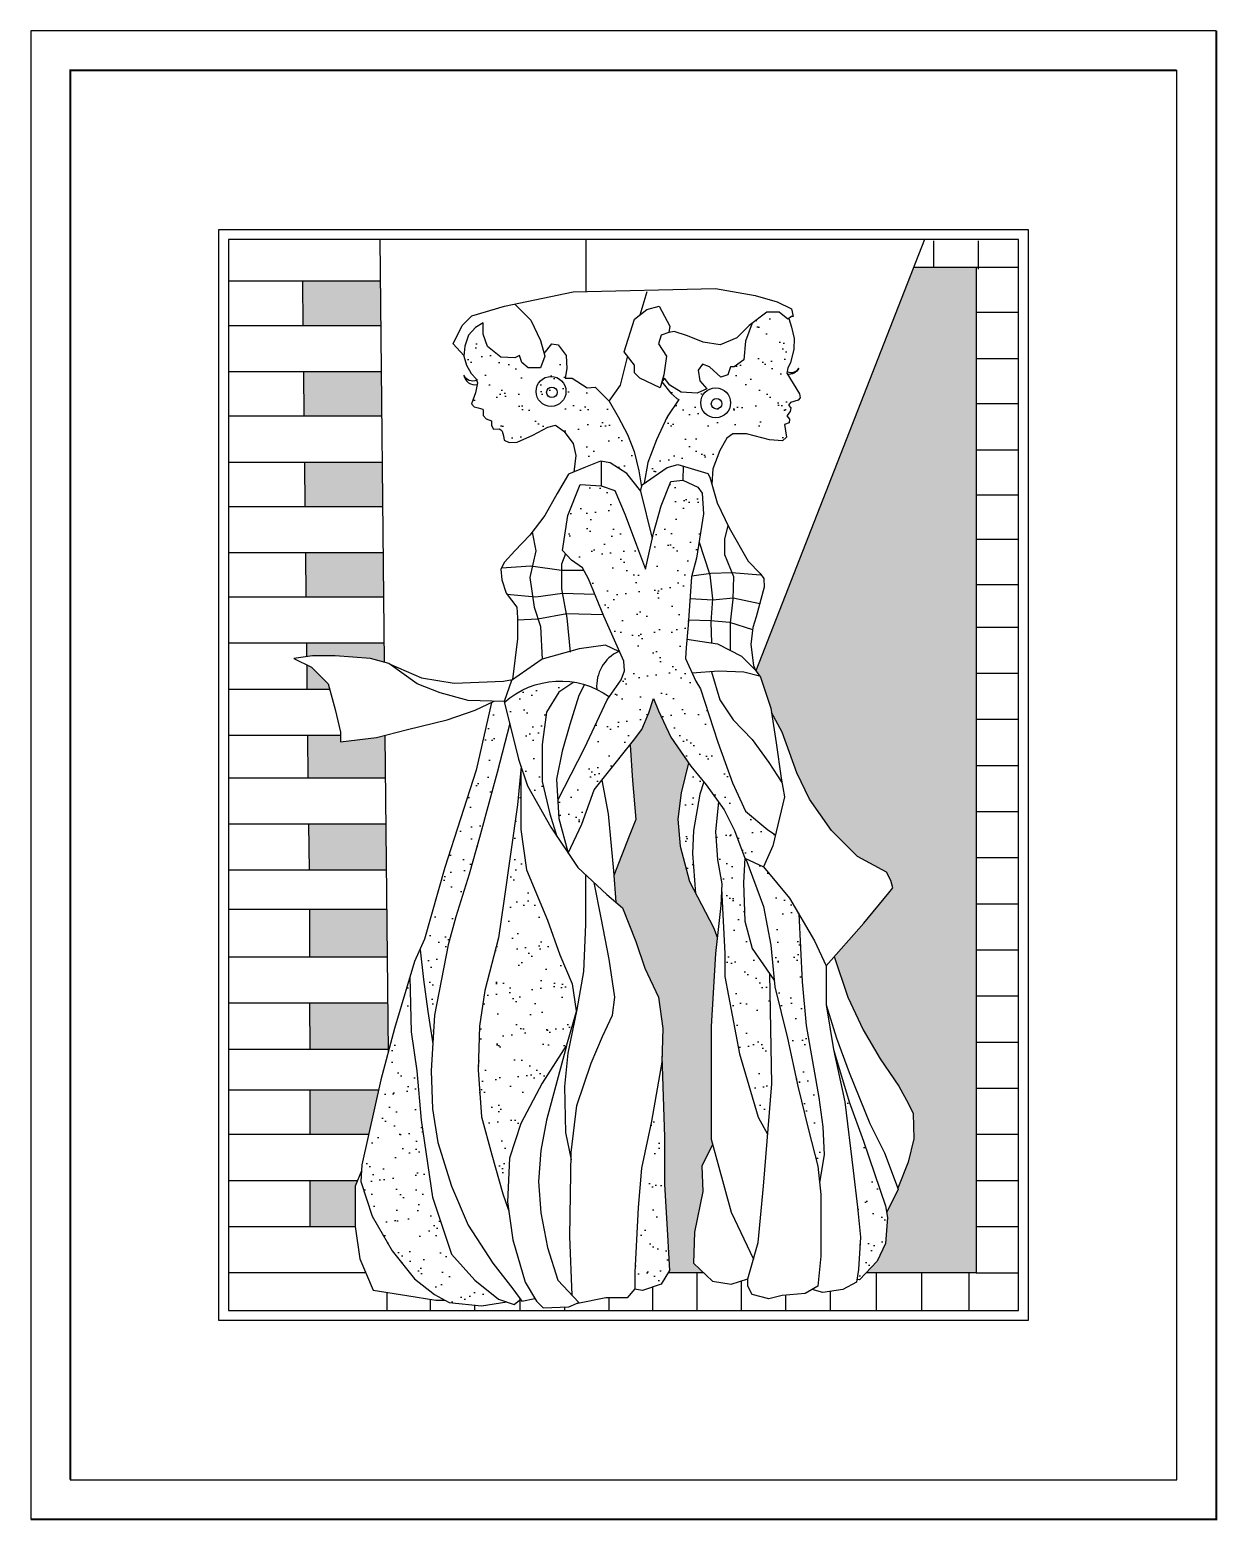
# Model space of a CAD drawing. Extents: x 1027 to 1628, y 184 to 938.
import ezdxf

# ---------------------------------------------------------------- set-up
doc = ezdxf.new("R2010")
doc.units = 0
doc.header["$MEASUREMENT"] = 0
for name, color, linetype in [('3', 3, 'CONTINUOUS'), ('4', 4, 'CONTINUOUS'), ('6', 6, 'CONTINUOUS'), ('7', 7, 'CONTINUOUS')]:
    doc.layers.add(name, color=color, linetype=linetype)

msp = doc.modelspace()

# ---------------------------------------------------------------- hatches: boundary and pattern name
at = {"layer": '3'}
h = msp.add_hatch(dxfattribs=at)
h.set_pattern_fill('AR-SAND', color=256, scale=5, style=0)
h.set_pattern_definition([(37.5, (601.699, 117.941), (-0.314967, 9.63412), [0, -7.6, 0, -8.5, 0, -8.125]), (7.5, (601.699, 117.941), (8.84888, 14.11073), [0, -4.1, 0, -6.85, 0, -2.625]), (327.5, (595.549, 117.941), (15.57071, 0.028295), [0, -2.5, 0, -9, 0, -11.75]), (317.5, (595.549, 117.941), (15.03063, 4.38838), [0, -1.25, 0, -5.9, 0, -6.75])])
h.paths.add_polyline_path([(1394.67, 613.82), (1396.94, 610.65), (1402.22, 594.82), (1402.55, 592.63), (1408.03, 582.68), (1415.42, 562.09), (1421.76, 548.9), (1432.85, 533.06), (1446.06, 519.87), (1460.85, 511.95), (1462.96, 507.73), (1464.02, 504.03), (1461.9, 501.4), (1449.23, 486.09), (1434.36, 469.17), (1441.2, 448.68), (1448.96, 432.02), (1457.58, 417.37), (1467.06, 403.59), (1471.95, 394.69), (1474.25, 389.8), (1474.53, 376.88), (1471.66, 365.11), (1466.45, 351.92), (1466.64, 351.39), (1460.87, 339.85), (1461.36, 337.14), (1460.3, 323.95), (1456.08, 314.98), (1450.51, 309.08), (1506.19, 309.08), (1506.19, 818.16), (1474.59, 818.16)])
h.paths.add_polyline_path([(1338.49, 463.31), (1345.29, 448.6), (1347.55, 432.76), (1347.09, 418.84), (1348.33, 377.78), (1348.33, 354.03), (1349.92, 328.17), (1350.97, 310.23), (1350.27, 309.08), (1368.25, 309.08), (1363.12, 313.92), (1363.65, 329.76), (1367.88, 350.34), (1367.35, 363.01), (1372.75, 374.34), (1372.1, 376.73), (1372.1, 433.73), (1374.21, 470.68), (1375.12, 478.98), (1373.16, 483.87), (1361.01, 507.1), (1356.26, 525.04), (1355.2, 538.76), (1356.78, 551.96), (1360.51, 567.39), (1351.66, 580.21), (1345.36, 593.5), (1342.91, 599.8), (1340.46, 592.45), (1336.96, 584.06), (1332.76, 578.46), (1330.99, 576.25), (1332.27, 558.35), (1333.97, 538.55), (1330.57, 530.06), (1322.82, 510.15), (1323.81, 496.73), (1327.17, 493.86), (1333.97, 476.88)])
h.paths.add_polyline_path([(1191.87, 332.42), (1191.87, 352.99), (1193.01, 355.75), (1168.93, 355.75), (1168.97, 332.42)])
h.paths.add_polyline_path([(1203.73, 401.53), (1168.86, 401.53), (1168.9, 379.08), (1198.7, 379.08)])
h.paths.add_polyline_path([(1208.6, 422.19), (1208.35, 445.52), (1168.78, 445.52), (1168.82, 422.19)])
h.paths.add_polyline_path([(1208.11, 468.85), (1207.85, 493.08), (1168.7, 493.08), (1168.74, 468.85)])
h.paths.add_polyline_path([(1168.22, 536.18), (1168.48, 512.85), (1207.64, 512.85), (1207.4, 536.18)])
h.paths.add_polyline_path([(1184.44, 577.79), (1184.44, 581.07), (1167.72, 581.07), (1167.96, 559.51), (1207.15, 559.51), (1206.92, 581.07), (1206.8, 581.07), (1202.71, 580.01)])
h.paths.add_polyline_path([(1167.19, 627.73), (1167.27, 621.01), (1170.18, 621.42), (1181.77, 621.42), (1199.59, 620.09), (1206.53, 618.11), (1206.43, 627.73)])
h.paths.add_polyline_path([(1167.45, 604.4), (1178.97, 604.4), (1178.2, 607.18), (1174.64, 610.74), (1169.74, 615.64), (1167.31, 616.85)])
h.paths.add_polyline_path([(1166.68, 673.51), (1166.93, 651.07), (1206.19, 651.07), (1205.95, 673.51)])
h.paths.add_polyline_path([(1205.7, 696.84), (1205.47, 719.28), (1166.17, 719.28), (1166.42, 696.84)])
h.paths.add_polyline_path([(1165.65, 765.06), (1165.9, 742.62), (1205.22, 742.62), (1204.99, 765.06)])
h.paths.add_polyline_path([(1204.74, 788.39), (1204.5, 810.93), (1165.14, 810.93), (1165.39, 788.39)])
h = msp.add_hatch(dxfattribs=at)
h.set_pattern_fill('AR-SAND', color=256, scale=8.333333, style=0)
h.set_pattern_definition([(37.5, (474.635, -840.373), (-0.524945, 16.056865), [0, -12.66667, 0, -14.16667, 0, -13.54167]), (7.5, (474.635, -840.373), (14.74814, 23.51788), [0, -6.83333, 0, -11.41667, 0, -4.375]), (327.5, (464.385, -840.373), (25.95118, 0.04716), [0, -4.16667, 0, -15, 0, -19.58333]), (317.5, (464.385, -840.373), (25.05106, 7.31396), [0, -2.08333, 0, -9.83333, 0, -11.25])])
h.paths.add_polyline_path([(1266.22, 735.16), (1266.87, 732.77), (1267.31, 730.59), (1269.7, 729.28), (1273.84, 729.5), (1281.68, 732.99), (1289.31, 737.12), (1293.23, 738.21), (1297.37, 735.16), (1302.16, 728.85), (1303.47, 722.75), (1302.48, 714.35), (1308.35, 716.82), (1316.34, 720.1), (1316.34, 719.86), (1320.83, 719.04), (1329.29, 713.7), (1336.29, 704.96), (1336.79, 706.85), (1335.46, 715.02), (1333.03, 724.75), (1329.66, 733.36), (1324.97, 742.35), (1320.38, 750.31), (1313.25, 757.44), (1309.24, 756.99), (1301.67, 761.89), (1298.1, 761.89), (1298.99, 766.79), (1298.55, 773.47), (1294.54, 778.81), (1291.42, 779.26), (1287.48, 774.35), (1287.85, 773.02), (1285.62, 767.23), (1279.39, 767.23), (1276.27, 769.91), (1274.93, 773.47), (1272.7, 772.13), (1265.57, 772.58), (1258.89, 777.92), (1256.66, 784.16), (1256.66, 789.94), (1252.71, 787.62), (1249.23, 783.71), (1247.27, 778.05), (1246.83, 773.04), (1248.14, 768.47), (1250.53, 764.33), (1253.15, 761.5), (1253.35, 760.88, 0.000103), (1253.36, 760.88, -0.000103), (1253.35, 760.88), (1253.8, 759.54), (1252.71, 754.54), (1250.75, 748.88), (1252.06, 747.35), (1254.02, 746.92), (1256.41, 746.26), (1256.63, 745.39), (1256.63, 743), (1258.16, 741.26), (1260.77, 740.39), (1260.77, 737.99), (1261.86, 736.03), (1264.69, 736.25), (1265.56, 735.82)])
h.paths.add_polyline_path([(1344.44, 730.72), (1339.99, 719.15), (1338.18, 708.75), (1349.68, 716.72), (1355.16, 718.14), (1370.39, 713.68), (1371.4, 711.85), (1372.4, 708.32), (1372.83, 715.97), (1376.39, 725.33), (1379.95, 731.5), (1382.95, 733.75), (1389.88, 733.75), (1401.5, 730.76), (1408.05, 730.19), (1410.11, 732.07), (1409.18, 738.43), (1411.43, 739.37), (1411.61, 741.24), (1410.3, 742.92), (1411.99, 744.98), (1412.36, 746.86), (1411.24, 748.17), (1412.17, 749.66), (1416.11, 750.79), (1417.05, 751.91), (1416.67, 753.97), (1410.3, 764.45), (1410.86, 767.07), (1412.17, 769.69), (1413.86, 776.62), (1414.05, 782.05), (1412.65, 787.78), (1411.35, 792.11), (1410.83, 791.72), (1406.38, 795.29), (1400.14, 795.29), (1392.85, 789.82), (1389.45, 780.59), (1388.55, 771.24), (1383.65, 767.68), (1381.87, 767.68), (1380.53, 763.67), (1376.97, 762.34), (1371.18, 767.68), (1367.61, 769.02), (1365.38, 765.9), (1366.28, 760.56), (1369.84, 756.55), (1364.94, 754.32), (1356.92, 754.77), (1351.13, 758.33), (1348.45, 761.89), (1347.12, 760.11), (1351.57, 754.32), (1354.69, 751.65), (1355.58, 751.2), (1349.79, 742.3)])
h.paths.add_polyline_path([(1366.73, 749.42, -1), (1381.87, 749.42, -1)], flags=16)
h.paths.add_polyline_path([(1372.07, 748.98, -1), (1377.41, 748.98, -1)], flags=0)
h.paths.add_polyline_path([(1306.86, 665.9), (1310.01, 660.3), (1317.71, 641.42), (1327.86, 618.68), (1328.21, 613.79), (1326.46, 609.24), (1319.46, 599.1), (1307.91, 574.62), (1294.38, 548.29), (1294.9, 539.11), (1299.56, 521.67), (1299.68, 521.48), (1306.51, 536.14), (1312.81, 553.63), (1318.76, 560.98), (1332.76, 578.46), (1336.96, 584.06), (1340.46, 592.45), (1342.91, 599.8), (1345.36, 593.5), (1351.66, 580.21), (1361.8, 565.52), (1369.5, 556.08), (1378.6, 543.49), (1383.85, 533), (1389.12, 518.9), (1398.52, 514.59), (1403.28, 525.15), (1404.61, 530.83), (1400.65, 533.35), (1389.45, 542.79), (1382.8, 557.13), (1375.45, 577.76), (1366.7, 604.69), (1364.25, 608.54), (1359.01, 620.08), (1359.35, 625.68), (1360.4, 636.87), (1362.19, 661.83), (1362.28, 661.85), (1364.6, 670.8), (1368.1, 693.18), (1367.4, 703.67), (1365.3, 706.82), (1357.61, 710.23), (1351.66, 709.62), (1346.76, 697.38), (1342.91, 683.39), (1338.71, 665.2), (1334.16, 677.44), (1328.56, 692.83), (1323.31, 705.07), (1316.34, 707.42), (1305.75, 708.13), (1299.51, 692.48), (1296.71, 674.64), (1301.26, 669.75)])
h.paths.add_polyline_path([(1274.52, 569.1), (1279.05, 555.52), (1290.94, 534.59), (1293.99, 530.01), (1290.37, 541.38), (1286.41, 557.78), (1286.41, 576.45), (1288.68, 592.86), (1294.9, 603.04), (1302.47, 608.08, 0.224142), (1267.41, 597.9)])
h.paths.add_polyline_path([(1237.16, 514.22), (1226.97, 478.02), (1224.69, 472.94), (1226.41, 457.57), (1228.62, 441.33), (1231.2, 425.09), (1232.06, 439.55), (1238.86, 475.19), (1242.82, 489.33), (1249.61, 510.83), (1254.71, 529.5), (1263.77, 562.31), (1270.09, 587.06), (1267.32, 598.27), (1262.2, 598.4), (1260.9, 597.77), (1253.01, 563.44)])
h.paths.add_polyline_path([(1295.47, 470.1), (1289.24, 487.63), (1278.49, 513.09), (1275.66, 533.46), (1275.66, 564.01), (1273.96, 545.9), (1267.16, 497.25), (1264.33, 478.58), (1257.54, 451.99), (1254.71, 433.89), (1254.14, 411.83), (1255.84, 388.07), (1260.94, 368.83), (1266.6, 349.03), (1269.5, 340.75), (1268.86, 345.07), (1269.99, 367.13), (1275.66, 384.67), (1286.41, 405.04), (1298.87, 424.27), (1303.76, 441.65), (1301.7, 455.39)])
h.paths.add_polyline_path([(1225.27, 386.37), (1223.01, 411.26), (1220.18, 431.06), (1219.56, 458.98), (1211.68, 432.76), (1204.89, 406.73), (1195.27, 363.74), (1194.7, 355.25), (1200.36, 337.72), (1210.55, 320.18), (1221.87, 306.04), (1232.06, 298.12), (1239.42, 294.16), (1255.84, 292.46), (1268.52, 294.36), (1264.33, 295.85), (1252.44, 305.47), (1240.56, 318.48), (1230.93, 347.33)])
h.paths.add_polyline_path([(1348.33, 354.03), (1348.33, 377.78), (1347.09, 418.84), (1346.99, 415.79), (1341.89, 385.8), (1336.8, 362.04), (1335.1, 342.24), (1333.4, 309.43), (1333.4, 300.79), (1337.24, 300.2), (1346.75, 303.37), (1350.97, 310.23), (1349.92, 328.17)])
h.paths.add_polyline_path([(1401.66, 460.41), (1400.09, 462.76), (1392.7, 473.32), (1389, 487.04), (1388.47, 506.57), (1389, 519.22), (1383.85, 533), (1378.6, 543.49), (1375.72, 547.48), (1374.21, 532.43), (1375.27, 518.18), (1377.38, 506.04), (1377.26, 503.57), (1378.97, 470.68), (1378.97, 459.07), (1386.36, 420.01), (1395.87, 387.81), (1400.66, 379.3), (1402.73, 404.7)])
h.paths.add_polyline_path([(1355.2, 538.76), (1356.26, 525.04), (1361.01, 507.1), (1364.11, 501.17), (1362.59, 521.35), (1363.12, 532.96), (1366.29, 551.43), (1368.23, 557.64), (1361.8, 565.52), (1360.51, 567.39), (1356.78, 551.96)])
h.paths.add_polyline_path([(1416.42, 490.75), (1411.73, 498.76), (1398.52, 514.59), (1389.56, 518.7), (1398.51, 494.43), (1402.21, 474.9), (1404.32, 453.79), (1410.66, 427.93), (1415.94, 403.65), (1421.22, 381.48), (1425.97, 363.01), (1426.89, 354.75), (1429.14, 368.81), (1428.61, 383.06), (1426.5, 397.84), (1423.86, 413.15), (1420.16, 434.26), (1418.05, 456.43)])
h.paths.add_polyline_path([(1447.63, 327.12), (1446.57, 310.75), (1445.75, 305.81), (1447.1, 305.48), (1456.08, 314.98), (1460.3, 323.95), (1461.36, 337.14), (1460.3, 342.95), (1449.21, 375.67), (1441.82, 395.73), (1433.9, 422.12), (1439.71, 395.73), (1443.93, 360.9), (1446.04, 342.42)])

# ---------------------------------------------------------------- linework, layer by layer
for p, q in [((1527.65, 817.94), (1506.19, 817.94)), ((1204.5, 810.93), (1128.19, 810.93)), ((1527.65, 795.08), (1506.19, 795.08)), ((1204.74, 788.39), (1127.65, 788.39)), ((1527.65, 771.74), (1506.19, 771.74)), ((1204.99, 765.06), (1127.65, 765.06)), ((1527.65, 748.85), (1506.19, 748.85)), ((1205.22, 742.62), (1127.65, 742.62)), ((1527.65, 725.52), (1506.19, 725.52)), ((1205.47, 719.28), (1127.65, 719.28)), ((1527.65, 702.63), (1506.19, 702.63)), ((1205.7, 696.84), (1127.65, 696.84)), ((1527.65, 680.19), (1506.19, 680.19)), ((1205.95, 673.51), (1127.65, 673.51)), ((1527.65, 657.3), (1506.19, 657.3)), ((1206.19, 651.07), (1127.65, 651.07)), ((1527.65, 635.75), (1506.19, 635.75)), ((1206.43, 627.73), (1127.65, 627.73)), ((1527.65, 612.42), (1506.19, 612.42)), ((1178.97, 604.4), (1127.65, 604.4)), ((1527.65, 589.08), (1506.19, 589.08)), ((1184.44, 581.07), (1127.65, 581.07)), ((1206.92, 581.07), (1206.8, 581.07)), ((1527.65, 565.75), (1506.19, 565.75)), ((1207.15, 559.51), (1127.65, 559.51)), ((1207.4, 536.18), (1127.65, 536.18)), ((1527.65, 542.42), (1506.19, 542.42)), ((1527.65, 519.08), (1506.19, 519.08)), ((1207.64, 512.85), (1127.65, 512.85)), ((1207.85, 493.08), (1127.65, 493.08)), ((1527.65, 495.75), (1506.19, 495.75)), ((1208.11, 468.85), (1127.65, 468.85)), ((1527.65, 472.42), (1506.19, 472.42)), ((1208.35, 445.52), (1127.65, 445.52)), ((1527.65, 449.08), (1506.19, 449.08)), ((1527.65, 425.75), (1506.19, 425.75)), ((1208.6, 422.19), (1127.65, 422.19)), ((1203.73, 401.53), (1127.65, 401.53)), ((1527.65, 402.42), (1506.19, 402.42)), ((1198.7, 379.08), (1127.65, 379.08)), ((1527.65, 379.08), (1506.19, 379.08)), ((1193.01, 355.75), (1127.65, 355.75)), ((1527.65, 355.75), (1506.19, 355.75)), ((1191.9, 332.42), (1127.65, 332.42)), ((1527.65, 332.42), (1506.19, 332.42))]:
    msp.add_line(p, q, dxfattribs=at)
for points in [[(1204.28, 832.05), (1206.53, 618.11)], [(1308.59, 832.05), (1308.59, 805.69)], [(1480.02, 832.05), (1394.67, 613.82)], [(1484.51, 831.4), (1484.51, 818.16)], [(1507.23, 831.4), (1507.23, 817.15)], [(1474.59, 818.16), (1506.19, 818.16), (1506.19, 309.08), (1450.51, 309.08)], [(1165.14, 810.93), (1165.39, 788.39)], [(1246.86, 773.47), (1241.51, 779.26), (1245.97, 788.61), (1250.87, 793.51), (1267.36, 798.4), (1302.11, 805.53), (1374.3, 807.31), (1394.35, 803.75), (1405.49, 800.63), (1412.62, 797.07), (1413.51, 793.06), (1412.62, 793.06), (1410.83, 791.72), (1406.38, 795.29), (1400.14, 795.29), (1391.23, 788.61), (1384.99, 782.37), (1376.52, 778.81), (1368.06, 780.15), (1360.04, 783.26), (1353.35, 785.49), (1350.68, 785.05)], [(1339.54, 805.53), (1335.85, 793.72)], [(1272.7, 799.29), (1280.72, 791.28), (1285.62, 781.04), (1287.85, 773.02), (1285.62, 767.23), (1279.39, 767.23), (1276.27, 769.91), (1274.93, 773.47), (1272.7, 772.13), (1265.57, 772.58), (1258.89, 777.92), (1256.66, 784.16), (1256.66, 789.94)], [(1350.68, 785.05), (1346.67, 783.71), (1345.33, 779.26), (1349.34, 773.02), (1348.01, 763.67), (1346.22, 756.99), (1335.98, 761.89), (1333.3, 764.56), (1333.3, 768.57), (1327.96, 775.25), (1333.3, 791.72), (1339.54, 796.62), (1345.78, 798.4), (1351.13, 788.16), (1350.68, 785.05)], [(1411.35, 792.11), (1412.65, 787.78), (1414.05, 782.05), (1413.86, 776.62), (1412.17, 769.69), (1410.86, 767.07), (1410.3, 764.45), (1416.67, 753.97), (1417.05, 751.91), (1416.11, 750.79), (1412.17, 749.66), (1411.24, 748.17), (1412.36, 746.86), (1411.99, 744.98), (1410.3, 742.92), (1411.61, 741.24), (1411.43, 739.37), (1409.18, 738.43), (1410.11, 732.07), (1408.05, 730.19), (1401.5, 730.76), (1389.88, 733.75), (1382.95, 733.75), (1379.95, 731.5), (1376.39, 725.33), (1372.83, 715.97), (1372.4, 708.32)], [(1256.66, 789.94), (1252.71, 787.62), (1249.23, 783.71), (1247.27, 778.05), (1246.83, 773.04), (1248.14, 768.47), (1250.53, 764.33), (1253.15, 761.5), (1253.8, 759.54), (1252.71, 754.54), (1250.75, 748.88), (1252.06, 747.35), (1254.02, 746.92), (1256.41, 746.26), (1256.63, 745.39), (1256.63, 743), (1258.16, 741.26), (1260.77, 740.39), (1260.77, 737.99), (1261.86, 736.03), (1264.69, 736.25), (1265.56, 735.82), (1266.22, 735.16), (1266.87, 732.77), (1267.31, 730.59), (1269.7, 729.28), (1273.84, 729.5), (1281.68, 732.99), (1289.31, 737.12), (1293.23, 738.21), (1297.37, 735.16), (1302.16, 728.85), (1303.47, 722.75), (1302.48, 714.35)], [(1392.85, 789.82), (1389.45, 780.59), (1388.55, 771.24), (1383.65, 767.68), (1381.87, 767.68), (1380.53, 763.67), (1376.97, 762.34), (1371.18, 767.68), (1367.61, 769.02), (1365.38, 765.9), (1366.28, 760.56), (1369.84, 756.55), (1364.94, 754.32), (1356.92, 754.77), (1351.13, 758.33), (1348.45, 761.89), (1347.12, 760.11), (1351.57, 754.32), (1354.69, 751.65), (1355.58, 751.2), (1349.79, 742.3), (1344.44, 730.72), (1339.99, 719.15), (1338.18, 708.75)], [(1287.48, 774.35), (1291.42, 779.26), (1294.54, 778.81), (1298.55, 773.47), (1298.99, 766.79), (1298.1, 761.89), (1301.67, 761.89), (1309.24, 756.99), (1313.25, 757.44), (1320.38, 750.31), (1326.17, 758.33), (1329.74, 772.58)], [(1165.65, 765.06), (1165.9, 742.62)], [(1320.38, 750.31), (1324.97, 742.35), (1329.66, 733.36), (1333.03, 724.75), (1335.46, 715.02), (1336.79, 706.85)], [(1166.17, 719.28), (1166.42, 696.84)], [(1342.31, 680.81), (1336.42, 704.79), (1329.29, 713.7), (1320.83, 719.04), (1315.93, 719.93), (1308.35, 716.82), (1299.88, 713.25), (1294.09, 703.46), (1287.85, 692.33), (1280.28, 682.53), (1272.7, 674.52), (1267.36, 668.73), (1265.57, 665.17), (1266.02, 659.82), (1268.25, 653.14), (1273.6, 646.02), (1274.04, 640.67), (1274.04, 629.99), (1271.45, 609.34)], [(1316.34, 719.89), (1316.34, 707.42)], [(1336.29, 704.96), (1337.1, 708), (1349.68, 716.72), (1355.16, 718.14), (1370.39, 713.68), (1371.4, 711.85), (1375.05, 698.87), (1381.14, 686.09), (1390.68, 669.26), (1396.77, 662.97), (1398.6, 660.54), (1398.8, 656.08), (1394.74, 641.07), (1393.12, 635.79), (1392.1, 627.07), (1393.52, 616.53), (1394.67, 613.83)], [(1357.79, 717.37), (1357.61, 710.23)], [(1294.38, 548.29), (1307.91, 574.62), (1319.46, 599.1), (1326.46, 609.24), (1328.21, 613.79), (1327.86, 618.68), (1317.71, 641.42), (1310.01, 660.3), (1306.86, 665.9), (1301.26, 669.75), (1296.71, 674.64), (1299.51, 692.48), (1305.75, 708.13), (1316.34, 707.42), (1323.31, 705.07), (1328.56, 692.83), (1334.16, 677.44), (1338.71, 665.2), (1342.91, 683.39), (1346.76, 697.38), (1351.66, 709.62), (1357.61, 710.23), (1365.3, 706.82), (1367.4, 703.67), (1368.1, 693.18), (1364.6, 670.8), (1362.15, 661.35), (1360.4, 636.87), (1359.35, 625.68), (1359.01, 620.08), (1364.25, 608.54), (1366.7, 604.69), (1375.45, 577.76), (1382.8, 557.13), (1389.45, 542.79), (1400.65, 533.35), (1404.61, 530.83)], [(1380.54, 687.11), (1378.72, 680.62), (1378.72, 672.71), (1383.38, 661.55), (1382.98, 649.99), (1381.56, 638.02), (1381.56, 624.23)], [(1281.45, 684.04), (1283.36, 674.47), (1280.25, 661.11), (1282.47, 645.97), (1285.59, 636.17), (1286.46, 619.63)], [(1365.88, 678.96), (1368.37, 671.69), (1371.41, 662.36), (1372.63, 650.19), (1371.82, 638.43), (1372.22, 627.88)], [(1166.68, 673.51), (1166.93, 651.07)], [(1298.24, 672.99), (1296.29, 667.79), (1296.29, 655.32), (1298.96, 640.63), (1300.74, 623.26)], [(1265.98, 665.98), (1280.69, 666.9), (1296.29, 664.67), (1307.55, 664.67)], [(1362.28, 661.85), (1371.82, 663.17), (1382.57, 663.58), (1396.98, 662.36)], [(1268.62, 652.65), (1283.36, 651.31), (1296.73, 653.09), (1313.15, 652.6)], [(1361.37, 650.41), (1372.83, 649.79), (1383.18, 650.8), (1396.58, 647.87)], [(1274.04, 639.64), (1284.26, 640.18), (1298.96, 642.85), (1317.32, 642.37)], [(1360.6, 639.65), (1371.82, 639.24), (1381.36, 638.43), (1392.99, 634.69)], [(1325.25, 623.65), (1318.56, 626.77), (1305.2, 624.99), (1286.48, 619.64), (1270.89, 608.96), (1267.32, 598.27), (1249.05, 598.72), (1234.79, 602.72), (1223.21, 607.18), (1208.95, 617.42), (1199.59, 620.09), (1181.77, 621.42), (1170.18, 621.42), (1160.83, 620.09), (1169.74, 615.64), (1174.64, 610.74), (1178.2, 607.18), (1181.77, 594.26), (1184.44, 582.69), (1184.44, 577.79), (1202.71, 580.01), (1218.31, 584.02), (1238.36, 588.92), (1252.62, 593.82), (1262.2, 598.4)], [(1167.19, 627.73), (1167.27, 621.01)], [(1359.74, 629.76), (1375.28, 627.54), (1387.43, 621.21), (1394.3, 614.34), (1396.94, 610.65), (1402.22, 594.82), (1404.86, 577.4), (1407.5, 559.45), (1409.09, 549.95), (1403.28, 525.15), (1398.52, 514.59), (1411.73, 498.76), (1424.4, 477.12), (1430.21, 464.45), (1449.23, 486.09), (1461.9, 501.4), (1464.02, 504.03), (1462.96, 507.73), (1460.85, 511.95), (1446.06, 519.87), (1432.85, 533.06), (1421.76, 548.9), (1415.42, 562.09), (1408.03, 582.68), (1402.55, 592.63)], [(1167.31, 616.85), (1167.45, 604.4)], [(1209.84, 616.97), (1225.44, 610.29), (1241.92, 607.62), (1266.88, 608.51), (1271.45, 609.34)], [(1362.33, 612.78), (1375.81, 613.82), (1388.49, 613.29), (1396.41, 611.18)], [(1372.11, 613.29), (1376.34, 599.04), (1383.21, 589.01), (1392.71, 578.98), (1401.16, 567.37), (1407.85, 557.34)], [(1302.47, 608.08), (1294.9, 603.04), (1288.68, 592.86), (1286.41, 576.45), (1286.41, 557.78), (1290.37, 541.38), (1293.99, 530.01)], [(1307.85, 606.86), (1305.09, 601.34), (1300.56, 586.63), (1296.6, 573.06), (1293.77, 558.91), (1294.9, 539.11), (1299.43, 522.14)], [(1260.9, 597.77), (1253.01, 563.44), (1237.16, 514.22), (1226.97, 478.02), (1221.87, 466.7), (1211.68, 432.76), (1204.89, 406.73), (1195.27, 363.74), (1194.7, 355.25), (1200.36, 337.72), (1210.55, 320.18), (1221.87, 306.04), (1232.06, 298.12), (1239.42, 294.16), (1255.84, 292.46), (1268.52, 294.36)], [(1267.32, 598.27), (1274.52, 569.1), (1279.05, 555.52), (1290.94, 534.59), (1304.53, 514.22), (1319.25, 500.64), (1327.17, 493.86), (1333.97, 476.88), (1338.49, 463.31), (1345.29, 448.6), (1347.55, 432.76), (1346.99, 415.79), (1341.89, 385.8), (1336.8, 362.04), (1335.1, 342.24), (1333.4, 309.43), (1333.4, 300.95), (1329.44, 296.42), (1318.68, 296.42), (1304.53, 293.59), (1304.31, 293.81)], [(1299.68, 521.48), (1306.51, 536.14), (1312.81, 553.63), (1318.76, 560.98), (1332.76, 578.46), (1336.96, 584.06), (1340.46, 592.45), (1342.91, 599.8), (1345.36, 593.5), (1351.66, 580.21), (1361.8, 565.52), (1369.5, 556.08), (1378.6, 543.49), (1383.85, 533), (1389.12, 518.9), (1398.52, 514.59)], [(1167.72, 581.07), (1167.96, 559.51)], [(1206.92, 581.1), (1208.61, 420.98)], [(1270.09, 587.06), (1263.77, 562.31), (1254.71, 529.5), (1249.61, 510.83), (1242.82, 489.33), (1238.86, 475.19), (1232.06, 439.55), (1230.37, 411.26), (1230.93, 392.03), (1233.76, 375.05), (1240.56, 352.99), (1249.05, 333.19), (1261.5, 313.96), (1271.69, 300.95), (1276.22, 294.72), (1282.73, 296.17)], [(1330.99, 576.25), (1332.27, 558.35), (1333.97, 538.55), (1330.57, 530.06), (1322.82, 510.15)], [(1360.48, 567.26), (1356.78, 551.96), (1355.2, 538.76), (1356.26, 525.04), (1361.01, 507.1), (1373.16, 483.87), (1375.12, 478.98)], [(1275.78, 565.33), (1273.96, 545.9), (1267.16, 497.25), (1264.33, 478.58), (1257.54, 451.99), (1254.71, 433.89), (1254.14, 411.83), (1255.84, 388.07), (1260.94, 368.83), (1266.6, 349.03), (1269.5, 340.75)], [(1275.66, 564.01), (1275.66, 533.46), (1278.49, 513.09), (1289.24, 487.63), (1295.47, 470.1), (1301.7, 455.39), (1303.76, 441.65)], [(1316.75, 558.5), (1319.81, 541.38), (1322.64, 512.52), (1323.81, 496.73)], [(1368.23, 557.64), (1366.29, 551.43), (1363.12, 532.96), (1362.59, 521.35), (1364.11, 501.17)], [(1375.72, 547.48), (1374.21, 532.43), (1375.27, 518.18), (1377.38, 506.04), (1376.85, 494.96), (1374.21, 470.68), (1372.1, 433.73), (1372.1, 376.73), (1382.14, 339.78), (1393.47, 316.1)], [(1168.22, 536.18), (1168.48, 512.85)], [(1389, 519.23), (1388.47, 506.57), (1389, 487.04), (1392.7, 473.32), (1400.09, 462.76), (1404.01, 456.89)], [(1389.56, 518.7), (1398.51, 494.43), (1402.21, 474.9), (1404.32, 453.79), (1410.66, 427.93), (1415.94, 403.65), (1421.22, 381.48), (1425.97, 363.01), (1427.56, 348.76), (1427.56, 317.62), (1425.97, 302.31), (1419.64, 298.61), (1408.02, 297.56), (1401.15, 295.98), (1392.7, 298.09), (1390.59, 302.31), (1390.59, 306)], [(1308.49, 510.26), (1308.49, 485.37), (1307.36, 461.61), (1303.96, 442.38), (1298.87, 424.27), (1286.41, 405.04), (1275.66, 384.67), (1269.99, 367.13), (1268.86, 345.07), (1271.69, 325.84), (1277.92, 304.34), (1283.58, 294.72), (1286.98, 291.33), (1300, 291.89), (1305.09, 294.16)], [(1301.65, 297.78), (1300.56, 327.53), (1301.13, 369.96), (1303.96, 393.72), (1311.32, 415.22), (1316.98, 428.8), (1322.08, 439.55), (1323.21, 448.6), (1320.38, 467.83), (1316.42, 488.76), (1312.73, 506.66)], [(1377.26, 503.57), (1378.97, 470.68), (1378.97, 459.07), (1386.36, 420.01), (1395.87, 387.81), (1400.62, 379.37)], [(1168.7, 493.08), (1168.74, 468.85)], [(1416.42, 490.75), (1418.05, 456.43), (1420.16, 434.26), (1423.86, 413.15), (1426.5, 397.84), (1428.61, 383.06), (1429.14, 368.81), (1426.89, 354.75)], [(1224.72, 472.64), (1226.41, 457.57), (1228.62, 441.33), (1231.2, 425.09)], [(1434.36, 469.17), (1441.2, 448.68), (1448.96, 432.02), (1457.58, 417.37), (1467.06, 403.59), (1471.95, 394.69), (1474.25, 389.8), (1474.53, 376.88), (1471.66, 365.11), (1466.45, 351.92)], [(1372.63, 374.09), (1367.35, 363.01), (1367.88, 350.34), (1363.65, 329.76), (1363.12, 313.92), (1372.63, 304.95), (1382.14, 303.37), (1390.59, 306), (1395.87, 324.48), (1398.51, 352.98), (1402.73, 404.7), (1401.66, 460.41)], [(1430.21, 464.45), (1430.2, 444.82), (1433.9, 422.12), (1439.71, 395.73), (1443.93, 360.9), (1446.04, 342.42), (1447.63, 327.12), (1446.57, 310.75), (1445.52, 304.42), (1438.65, 300.73), (1428.61, 299.14), (1423.2, 300.69)], [(1219.56, 458.98), (1220.18, 431.06), (1223.01, 411.26), (1225.27, 386.37), (1230.93, 347.33), (1240.56, 318.48), (1252.44, 305.47), (1264.33, 295.85), (1272.26, 293.02), (1275.09, 295.29)], [(1168.78, 445.52), (1168.82, 422.19)], [(1303.96, 442.38), (1299.43, 420.31), (1297.73, 403.34), (1298.3, 380.15), (1301.08, 366.25)], [(1430.2, 444.82), (1435.48, 427.93), (1441.82, 410.51), (1452.38, 384.65), (1459.78, 369.87), (1466.64, 351.39), (1460.87, 339.85)], [(1298.74, 424.07), (1288.68, 386.37), (1285.85, 371.09), (1284.71, 355.25), (1285.85, 339.41), (1289.24, 321.88), (1294.34, 305.47), (1305.09, 294.16)], [(1347.09, 418.84), (1348.33, 377.78), (1348.33, 354.03), (1349.92, 328.17), (1350.97, 310.23), (1346.75, 303.37), (1337.24, 300.2), (1333.28, 300.81)], [(1433.9, 422.12), (1441.82, 395.73), (1449.21, 375.67), (1460.3, 342.95), (1461.36, 337.14), (1460.3, 323.95), (1456.08, 314.98), (1447.1, 305.48), (1445.75, 305.81)], [(1168.86, 401.53), (1168.9, 379.08)], [(1168.93, 355.75), (1168.97, 332.42)], [(1195.07, 360.75), (1191.87, 352.99), (1191.87, 332.63), (1194.13, 316.22), (1200.93, 300.38), (1217.91, 297.55), (1232.63, 295.29), (1237.16, 295.29)], [(1197.2, 309.08), (1127.65, 309.08)], [(1342.26, 301.87), (1342.26, 290.09)], [(1368.25, 309.08), (1350.27, 309.08)], [(1364.75, 309.08), (1364.75, 290.09)], [(1387.24, 304.96), (1387.24, 290.09)], [(1455.62, 309.08), (1455.62, 290.09)], [(1478.57, 309.08), (1478.57, 290.09)], [(1502.44, 309.08), (1502.44, 290.09)], [(1506.19, 309.08), (1527.65, 309.08)], [(1207.78, 299.24), (1207.78, 290.09)], [(1229.81, 295.72), (1229.81, 290.09)], [(1275.25, 296.06), (1275.25, 290.09)], [(1320.23, 296.42), (1320.23, 290.09)], [(1409.73, 297.71), (1409.73, 290.09)], [(1432.21, 299.71), (1432.21, 290.09)], [(1252.3, 292.83), (1252.3, 290.09)], [(1297.74, 291.8), (1297.74, 290.09)]]:
    msp.add_lwpolyline(points, dxfattribs=at)
for points in [[(1253.35, 760.88, -0.431257), (1246.83, 763.46, 0.42375), (1253.64, 758.64, 1.910267)], [(1410.48, 765.28, 0.385379), (1416.37, 766.96, -0.353177), (1410.62, 763.92, -0.353177)], [(1325.25, 623.65, 0.315088), (1314.14, 604.44, -1.502805)], [(1267.32, 597.83, -0.349707), (1320.54, 600.67, -0.349707)]]:
    msp.add_lwpolyline(points, format="xyb", dxfattribs=at)
for centre, radius in [((1290.97, 755.21), 7.57), ((1291.42, 754.77), 2.67), ((1374.3, 749.42), 7.57), ((1374.74, 748.98), 2.67)]:
    msp.add_circle(centre, radius, dxfattribs=at)
at = {"layer": '4'}
for points in [[(1627.65, 937.73), (1027.65, 937.73), (1027.65, 184.41)], [(1047.65, 204.41), (1607.65, 204.41), (1607.65, 917.73)]]:
    msp.add_lwpolyline(points, dxfattribs=at)
msp.add_lwpolyline([(1122.65, 285.09), (1532.65, 285.09), (1532.65, 837.05), (1122.65, 837.05)], close=True, dxfattribs=at)
at = {"layer": '6', "const_width": 1}
for points in [[(1027.65, 184.41), (1627.65, 184.41), (1627.65, 937.73)], [(1607.65, 917.73), (1047.65, 917.73), (1047.65, 204.41)]]:
    msp.add_lwpolyline(points, dxfattribs=at)
at = {"layer": '7'}
msp.add_lwpolyline([(1127.65, 290.09), (1527.65, 290.09), (1527.65, 832.05), (1127.65, 832.05)], close=True, dxfattribs=at)

doc.saveas('drawing.dxf')
